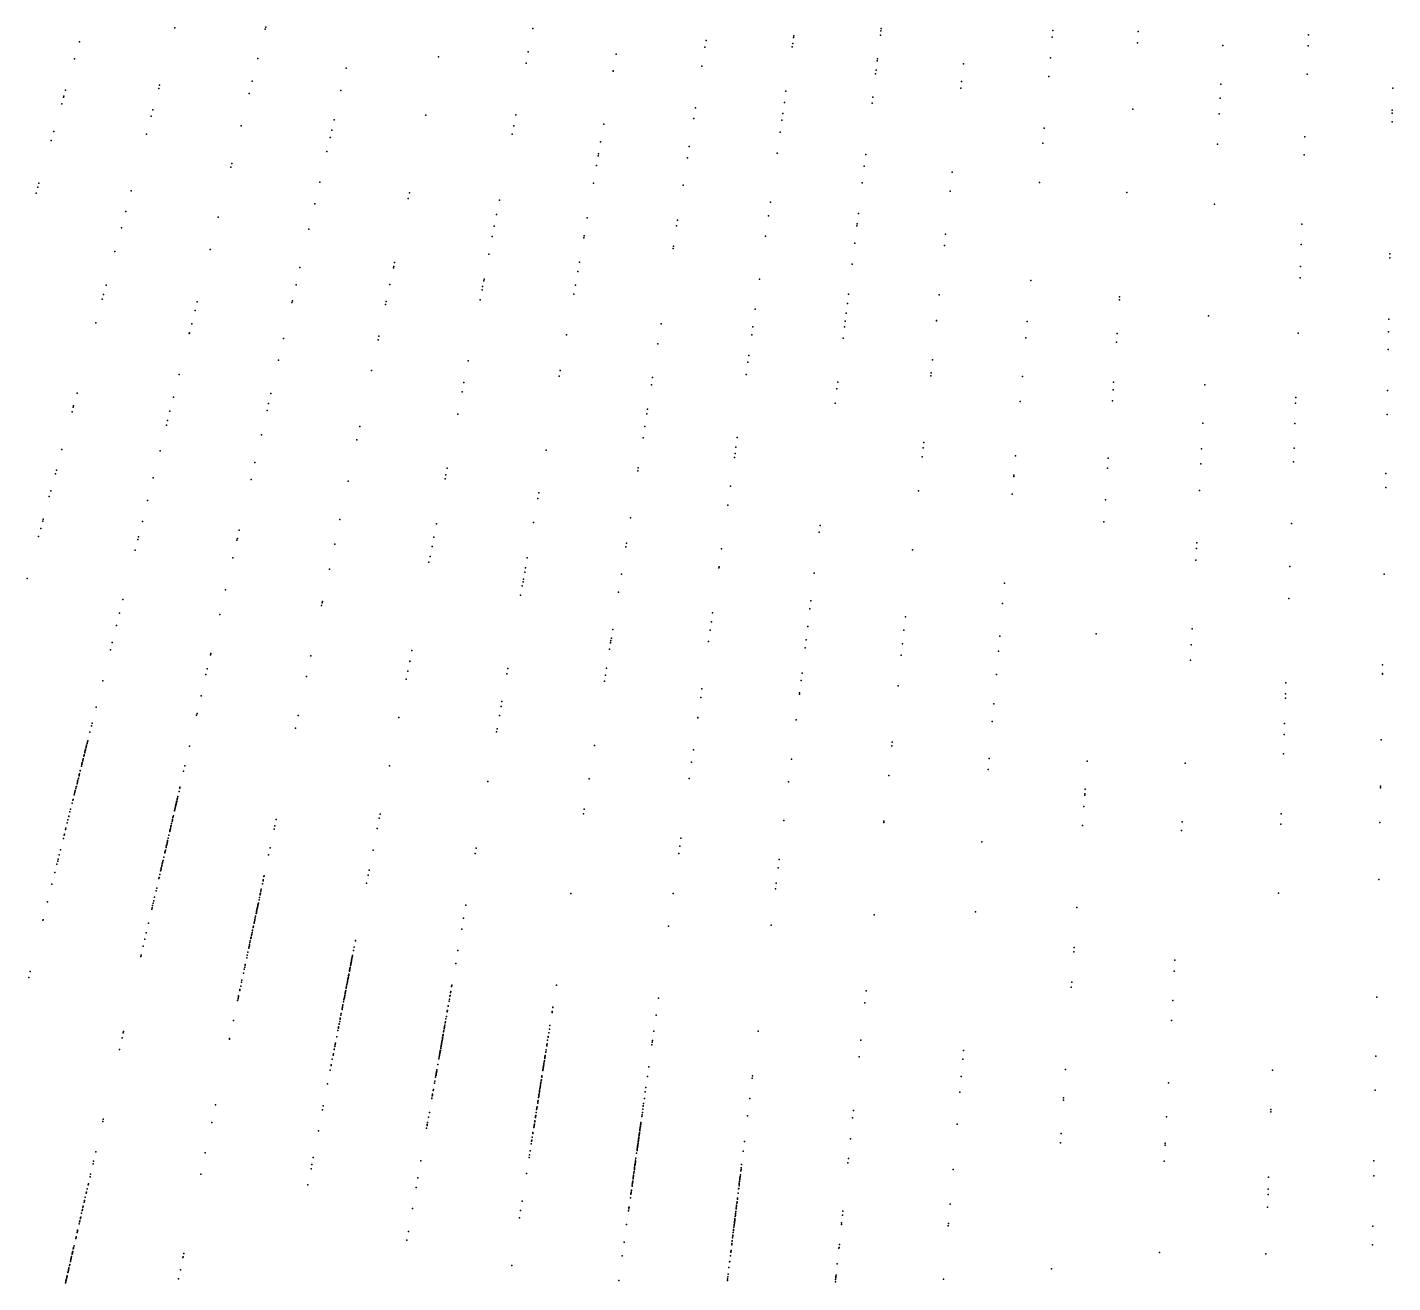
# Model space of a CAD drawing. Header units: metres. Extents: x -4327 to 4266, y -3886 to 3992.
# Drawn here: x -567 to -34, y -2390 to -1900 of the extents above; entities that cross this region are included whole.
import ezdxf

# ---------------------------------------------------------------- set-up
doc = ezdxf.new("R2010")
doc.units = ezdxf.units.M

msp = doc.modelspace()

# ---------------------------------------------------------------- linework, layer by layer
for p in [(-509.13, -1900.09, -911.41), (-473.89, -1900.68, -916.69), (-473.7, -1899.91, 2513.27), (-369.39, -1900.36, -870.17), (-267.48, -1903.22, 2500.47), (-233.65, -1902.93, 2502.81), (-233.45, -1901.34, -877.42), (-233.34, -1900.37, 2505.1), (-166.33, -1901.16, 2499.79), (-132.97, -1901.54, 2542.55), (-66.45, -1902.87, 2505.34), (-546.4, -1905.53, 2524.46), (-302.15, -1907.7, 2529.99), (-301.74, -1905.11, -866.99), (-268.09, -1907.53, -870.89), (-267.9, -1906.2, -925.24), (-267.57, -1903.86, -926.69), (-166.55, -1903.72, 2511.66), (-133.28, -1905.95, 2542.67), (-99.94, -1906.97, 2538.43), (-66.6, -1907.11, 2505.25), (-548.33, -1912.27, 2516.39), (-476.75, -1912.13, 2538), (-406.28, -1911.42, 2522.36), (-372.04, -1913.98, -918.94), (-371.16, -1909.45, 2499.54), (-336.85, -1910.36, 2495.47), (-234.88, -1912.96, -861.25), (-234.8, -1912.25, -923.47), (-201.19, -1914.24, 2526.93), (-167.27, -1911.88, 2519.57), (-442.3, -1915.82, -910.99), (-338.03, -1917.05, 2526.89), (-338.01, -1916.98, 2498.48), (-303.33, -1915.12, 2519.83), (-235.52, -1918.13, 2494.49), (-235.34, -1916.69, -871.79), (-167.9, -1919.14, 2497.91), (-66.98, -1918.17, 2497.1), (-551.85, -1924.53, -898.59), (-515.48, -1923.79, -900.45), (-515.12, -1922.47, 2520.42), (-478.96, -1921.02, -902.91), (-444.33, -1924.59, 2515.42), (-270.53, -1924.91, 2500.61), (-202.18, -1923.64, 2499.5), (-201.91, -1921.06, 2498.97), (-100.73, -1922.13, 2547.02), (-33.58, -1923.75, 2543.18), (-553.36, -1929.79, -891.86), (-552.63, -1927.26, -895.93), (-552.52, -1926.87, 2493.41), (-480.16, -1925.82, 2524.75), (-271.14, -1929.23, -924.68), (-236.91, -1929.51, -920.09), (-236.64, -1927.26, 2486.7), (-101.02, -1927.57, 2488.7), (-518.39, -1934.66, 2508.16), (-517.74, -1932.22, 2553.19), (-411.13, -1934.2, -913.56), (-375.96, -1934.14, -918.13), (-306.55, -1935.5, -920.96), (-305.9, -1931.41, 2535.53), (-271.75, -1933.58, 2517.54), (-135.09, -1931.89, 2491.33), (-101.34, -1933.77, 2545.09), (-33.75, -1933.49, 2527.29), (-33.73, -1932.3, 2483.37), (-556.45, -1940.56, 2542.19), (-483.3, -1938.39, -905.82), (-447.9, -1940.06, -904.12), (-446.98, -1936.1, -900.97), (-376.8, -1938.46, 2511.98), (-341.67, -1937.71, 2536.9), (-272.78, -1940.91, -923.73), (-272.11, -1936.16, 2532.28), (-169.67, -1939.37, 2524.24), (-33.81, -1936.91, 2489.29), (-557.46, -1944.1, 2538.3), (-520.28, -1941.71, 2514.49), (-448.56, -1942.95, 2550.84), (-377.43, -1941.7, 2536.06), (-342.9, -1944.69, 2506.29), (-170.18, -1945.13, 2537.46), (-101.96, -1945.6, 2537.6), (-67.84, -1942.67, 2531.85), (-449.84, -1948.45, 2526.67), (-343.86, -1950.1, 2527.41), (-343.72, -1949.35, 2529.27), (-309, -1950.95, 2543.92), (-308.3, -1946.53, -918.34), (-273.93, -1949.14, -910.65), (-239.38, -1949.59, 2532.55), (-68.09, -1949.71, 2529.59), (-487.33, -1954.58, 2539.57), (-486.96, -1953.09, 2566.26), (-344.53, -1953.9, -915.31), (-239.94, -1954.12, 2547.04), (-205.64, -1956.57, 2556.68), (-562.24, -1960.77, -886.26), (-452.59, -1960.38, 2539.3), (-345.75, -1960.84, -904.12), (-310.69, -1961.63, -909.69), (-240.75, -1960.71, 2504.43), (-171.53, -1960.56, 2523.25), (-563.38, -1964.76, 2522.64), (-562.69, -1962.33, 2519.53), (-526.19, -1963.78, 2557.34), (-418.07, -1966.85, 2526.49), (-417.6, -1964.64, 2569.35), (-382.42, -1967.39, -896.92), (-206.42, -1964, 2529.07), (-137.37, -1964.42, 2510.59), (-528.38, -1971.93, 2539.39), (-454.57, -1968.94, 2536.15), (-276.62, -1968.22, -906.44), (-242.21, -1972.61, 2533.8), (-103.19, -1969, 2516.58), (-530.07, -1978.24, 2541.83), (-492.2, -1974.1, 2513.84), (-384.42, -1977.65, 2503.22), (-383.52, -1973.04, 2551.06), (-348.13, -1974.33, -901.12), (-313.21, -1977.52, 2526.96), (-312.86, -1975.3, 2549.74), (-277.37, -1973.58, 2538.03), (-242.81, -1977.53, 2500.56), (-242.71, -1976.75, 2547.69), (-69.03, -1976.83, 2544.62), (-456.82, -1978.72, 2520.42), (-385.2, -1981.68, 2545.06), (-349.51, -1982.16, 2546), (-349.37, -1981.38, 2567.95), (-278.49, -1981.53, 2548.25), (-208.18, -1980.68, 2539.11), (-532.57, -1987.57, -880.73), (-495.36, -1986.77, 2510.32), (-386.54, -1988.58, -901.28), (-314.6, -1986.29, 2521.17), (-314.47, -1985.46, -896.97), (-243.63, -1984.2, -906.44), (-208.65, -1985.13, 2513.61), (-69.31, -1984.78, 2492.55), (-34.71, -1988.36, 2535.38), (-460.31, -1993.81, -886.42), (-423.81, -1993.87, -896.26), (-423.72, -1993.42, -896.06), (-423.36, -1991.77, 2515.98), (-351.18, -1991.63, 2558.16), (-244.65, -1992.5, 2565.11), (-69.61, -1993.31, 2542.85), (-34.74, -1990.03, 2528.98), (-388.56, -1998.97, 2524.56), (-388.42, -1998.27, -895.05), (-351.82, -1995.29, 2554.26), (-280.84, -1998.28, 2515.68), (-174.88, -1998.88, 2532.44), (-69.76, -1997.74, 2531.41), (-537.04, -2004.27, -868.11), (-536.06, -2000.6, 2483.42), (-461.85, -2000.5, 2508.71), (-425.19, -2000.36, 2498.84), (-389.23, -2002.43, -891.61), (-389, -2001.25, 2504.99), (-353.39, -2004.2, 2511.76), (-352.77, -2000.66, -894.55), (-246.07, -2004.12, 2517.24), (-210.68, -2004.48, 2543.81), (-537.53, -2006.08, 2504.07), (-500.44, -2007.17, 2496.92), (-463.45, -2007.41, 2500.63), (-463.29, -2006.74, -881.52), (-426.86, -2008.24, 2556.68), (-426.61, -2007.03, 2476.71), (-390.01, -2006.45, 2517.11), (-282.49, -2010.05, -907.05), (-246.54, -2007.89, 2553.21), (-140.3, -2006.42, 2487.93), (-140.22, -2005.19, 2536.95), (-540.01, -2015.36, -876.93), (-501.28, -2010.53, -877.55), (-247.38, -2014.78, 2544.82), (-247, -2011.66, 2521.07), (-211.75, -2014.63, 2494.6), (-211.73, -2014.5, 2570.89), (-176.27, -2014.81, 2558.36), (-105.48, -2012.61, 2546.47), (-35.15, -2013.89, 2513.85), (-503.53, -2019.54, -876.13), (-503.48, -2019.33, 2481.59), (-502.58, -2015.75, 2546.94), (-429.5, -2020.63, 2532.6), (-356.2, -2020.08, -891.24), (-319.27, -2015.82, 2550.08), (-283.9, -2020.08, 2484.29), (-283.47, -2016.96, 2573.53), (-247.65, -2016.98, -906.75), (-141.22, -2019.61, 2515.49), (-70.52, -2019.43, 2513.48), (-35.24, -2018.92, 2542.78), (-466.71, -2021.56, 2554.96), (-429.8, -2022.07, -890.16), (-320.51, -2023.65, -894.2), (-248.2, -2021.4, -895.46), (-176.84, -2021.29, 2515.42), (-141.46, -2022.94, 2502.83), (-35.36, -2025.77, 2562.87), (-468.64, -2029.92, 2523.05), (-394.63, -2030.19, 2504.74), (-285.41, -2030.8, -892.36), (-285.05, -2028.21, 2525.02), (-213.34, -2029.78, 2488.3), (-507.53, -2035.61, 2549.24), (-432.33, -2033.95, 2521.1), (-359.04, -2036.21, 2532.05), (-358.64, -2033.96, 2479.17), (-322.59, -2036.76, 2559.35), (-286.08, -2035.58, 2537.02), (-286.08, -2035.59, -881.16), (-214.01, -2036.12, 2555.21), (-213.87, -2034.86, 2477.94), (-178.16, -2036.38, 2475.63), (-396.29, -2038.74, 2520.89), (-323.04, -2039.6, 2495.35), (-250.63, -2041.22, -892.21), (-250.31, -2038.6, 2540.62), (-142.76, -2041.61, 2506.3), (-142.55, -2038.62, 2511), (-106.89, -2039.62, 2498.41), (-35.64, -2041.77, 2484.14), (-547.38, -2042.84, 2516.26), (-509.73, -2044.41, -861.32), (-472.57, -2046.91, -858.77), (-471.65, -2042.93, -875.85), (-396.98, -2042.3, 2556.37), (-251.31, -2046.73, -879.96), (-179.01, -2046.1, 2566.28), (-143.06, -2045.87, 2511.53), (-71.48, -2046.78, 2541.83), (-71.4, -2044.57, 2567.63), (-549.34, -2050.18, -867.66), (-548.84, -2048.28, 2536.98), (-548.71, -2047.82, 2505.7), (-511.1, -2049.89, 2502.47), (-473.19, -2049.63, 2530.64), (-398.69, -2051.08, -876.86), (-324.83, -2050.88, 2484.23), (-324.54, -2049.07, -878.62), (-35.8, -2051.24, 2537.7), (-512.46, -2055.36, -872.69), (-512.01, -2053.56, 2534.87), (-437, -2055.94, 2511.86), (-325.63, -2055.94, 2484.84), (-107.68, -2054.63, 2508.4), (-71.75, -2054.67, 2473.35), (-475.38, -2059.08, -863.88), (-438.09, -2061.07, -874.82), (-326.32, -2060.33, -875.41), (-289.53, -2060.13, -881.06), (-216.74, -2062.11, 2505.56), (-553.27, -2064.84, 2540.55), (-514.98, -2065.45, 2507.56), (-364.13, -2065.09, -871.93), (-290.65, -2068.05, -871.05), (-290.41, -2066.39, 2490.97), (-290.06, -2063.9, 2512.92), (-217.32, -2067.71, 2490.16), (-216.96, -2064.2, 2533.31), (-180.87, -2067.41, 2477.36), (-144.63, -2068.27, 2553.21), (-108.2, -2064.56, 2503.77), (-72.09, -2064.37, 2546.57), (-555.44, -2072.94, -914.41), (-477.89, -2069.97, 2510.85), (-402.79, -2072.16, 2533.91), (-328.36, -2073.21, 2511.28), (-328.19, -2072.1, -865.64), (-144.9, -2072.13, 2538.12), (-108.51, -2070.42, 2491.44), (-72.28, -2069.75, 2483.23), (-36.21, -2074.22, 2498.51), (-555.84, -2074.42, 2535.45), (-517.59, -2075.96, 2545.54), (-479.43, -2076.63, 2483.02), (-441.53, -2077.25, -924.08), (-441.52, -2077.21, -925.44), (-403.59, -2076.31, -939.66), (-403.29, -2074.72, -933.43), (-292.21, -2079.19, 2559.82), (-181.57, -2075.38, 2554.1), (-181.53, -2074.85, 2489.04), (-558.22, -2083.3, 2507.22), (-557.61, -2081.02, 2526.69), (-519.8, -2084.79, 2506), (-367.47, -2084.04, 2517.79), (-367.07, -2081.77, -917.09), (-218.73, -2081.08, 2511.83), (-182.18, -2082.28, 2500.73), (-145.77, -2084.59, 2530.76), (-109.05, -2080.88, 2529.18), (-36.3, -2079.78, 2510.78), (-293.26, -2086.65, -930.6), (-560.77, -2092.83, 2491.08), (-560.58, -2092.12, 2484.76), (-521.85, -2093.03, 2527.04), (-444.71, -2092.22, 2522.45), (-407.01, -2093.87, -921.26), (-369.13, -2093.43, -870.34), (-331.27, -2091.57, 2513.95), (-257.18, -2094.53, -857.29), (-146.37, -2093.17, 2552.5), (-73.12, -2093.77, 2495.39), (-562.39, -2098.85, -903.51), (-561.55, -2095.73, -902.17), (-523.61, -2100.08, 2546.79), (-523.33, -2098.98, -907.81), (-484.91, -2100.36, -914.31), (-484.74, -2099.63, -923.71), (-484, -2096.43, 2492.9), (-408.02, -2099.08, 2507.86), (-257.5, -2097.17, -931.77), (-524.63, -2104.16, -908.66), (-446.76, -2101.84, 2539.67), (-408.75, -2102.82, -933.53), (-333.07, -2102.89, -940.3), (-332.84, -2101.45, 2520.23), (-295.65, -2103.66, 2513.54), (-221.15, -2104.12, 2511.66), (-110.24, -2103.49, 2511.67), (-110.12, -2101.3, 2539.85), (-486.48, -2107.19, 2527.91), (-409.93, -2108.89, 2556.07), (-409.49, -2106.64, 2500.28), (-372.26, -2111.17, 2500.31), (-371.55, -2107.18, 2520.52), (-296.7, -2111.16, 2505.81), (-296.65, -2110.77, -872.7), (-110.48, -2108.05, 2533.91), (-73.71, -2110.64, 2509.94), (-566.8, -2115.33, 2531.77), (-448.83, -2111.58, -918.42), (-373.21, -2116.58, 2531.77), (-373.02, -2115.49, 2505.43), (-372.54, -2112.76, -922.41), (-334.76, -2113.57, 2512.45), (-259.46, -2113.15, 2513.51), (-36.89, -2113.58, 2526.24), (-489.37, -2119.7, -903.19), (-374.13, -2121.79, -872.54), (-373.49, -2118.15, 2511.35), (-335.87, -2120.62, -927.31), (-185.23, -2117.14, 2517.37), (-529.44, -2123.49, 2535.67), (-451.86, -2125.85, 2540.45), (-451.62, -2124.72, -892.12), (-451.53, -2124.29, 2496.93), (-261.18, -2127.17, -932.56), (-260.79, -2123.98, 2523.6), (-185.92, -2125.02, 2515.59), (-74.14, -2123.09, 2499.73), (-530.77, -2128.78, -899.67), (-491.59, -2129.32, 2485.05), (-299.66, -2132.2, -910.5), (-299.17, -2128.71, -927.03), (-223.9, -2130.23, 2542.82), (-531.98, -2133.67, -891.94), (-338.19, -2135.26, 2541.04), (-300.12, -2135.47, 2526.28), (-262.02, -2134.01, -921.65), (-224.44, -2135.44, 2515.44), (-187.04, -2137.85, 2502.97), (-149.43, -2136.95, 2495.73), (-111.89, -2134.97, 2543.63), (-534.36, -2143.21, 2509), (-533.63, -2140.25, 2486.34), (-416.64, -2143.42, -906.55), (-339.41, -2142.92, 2564.29), (-339.01, -2140.4, 2541.53), (-338.99, -2140.27, 2502.42), (-338.87, -2139.53, -910.45), (-338.72, -2138.58, -901.72), (-300.73, -2139.84, 2511.96), (-263.04, -2142.3, 2495.28), (-262.67, -2139.29, 2511.09), (-225.01, -2140.8, 2507.87), (-112.22, -2141.22, 2503.57), (-495.24, -2145.13, 2539.58), (-495.11, -2144.57, 2522.19), (-456.03, -2145.47, -903.64), (-417.46, -2147.64, 2534.92), (-417.45, -2147.6, 2523.72), (-225.48, -2145.28, 2532.62), (-187.54, -2143.65, 2548.89), (-112.53, -2147.17, 2535.61), (-497.02, -2152.84, -893.38), (-496.5, -2150.56, -893.84), (-457.76, -2153.59, 2489.94), (-418.21, -2151.5, 2492.37), (-379.56, -2152.58, 2529.75), (-379.18, -2150.43, 2546.81), (-341, -2152.98, -906.39), (-340.58, -2150.34, 2494.88), (-264.26, -2152.23, -915.55), (-188.34, -2152.77, 2537.19), (-37.57, -2152.36, 2510.75), (-37.57, -2152.61, 2499.98), (-37.51, -2149.02, 2543.13), (-537.36, -2155.23, -134.03), (-418.8, -2154.56, 2484.96), (-341.39, -2155.44, 2539.68), (-303.35, -2158.43, -913.3), (-264.61, -2155.08, 2485.41), (-226.73, -2157.19, 2496.6), (-75.29, -2155.98, 2546.89), (-498.93, -2161.09, 2478.18), (-381.46, -2163.36, -900.8), (-303.82, -2161.79, 2537.74), (-265.27, -2160.46, 2541.54), (-265.21, -2159.97, 2540.97), (-189.35, -2164.25, 2500.57), (-75.5, -2162.08, 2503.83), (-75.44, -2160.3, 2543.55), (-539.92, -2165.5, -137.11), (-500.67, -2168.63, 2475.94), (-500.52, -2167.97, -141.57), (-461, -2168.82, 2477.43), (-421.73, -2169.63, 2475), (-382.42, -2168.81, 2485.11), (-381.8, -2165.3, 2544.7), (-304.94, -2169.75, 2494.32), (-304.91, -2169.57, -901.2), (-542.38, -2175.38, -230.08), (-541.76, -2172.89, -620.38), (-541.5, -2171.86, -493.03), (-462.03, -2173.69, 2529.82), (-383.55, -2175.19, 2559.14), (-383.35, -2174.07, -892.63), (-266.5, -2170.48, 2489.43), (-189.95, -2171.15, 2544.77), (-75.85, -2171.99, 2493.24), (-543.67, -2180.55, -124.54), (-543.63, -2180.39, -113.47), (-543.48, -2179.78, -183.59), (-543.48, -2179.79, -292.64), (-543.47, -2179.76, -425.87), (-543.43, -2179.56, -592.05), (-543.31, -2179.09, -303.77), (-543.21, -2178.7, -199.53), (-543.2, -2178.67, -208.17), (-503.47, -2180.77, 2522.8), (-345.36, -2180.51, -901.08), (-229.2, -2180.7, 2529.38), (-229.05, -2179.27, 2538.89), (-76, -2176.25, 2534.19), (-38.02, -2178.25, 2488.31), (-545.01, -2185.9, -503.95), (-544.99, -2185.85, -392.79), (-544.95, -2185.69, -534.96), (-544.72, -2184.74, -407.79), (-544.7, -2184.67, -697.11), (-544.69, -2184.65, -217.42), (-544.63, -2184.4, -334.57), (-544.58, -2184.19, -280.76), (-544.37, -2183.34, -397.4), (-544.36, -2183.32, -238.36), (-544.27, -2182.94, -802.91), (-544.27, -2182.96, -237.08), (-544.19, -2182.64, -700.49), (-544.15, -2182.47, -141.88), (-544.11, -2182.29, -330.49), (-544.02, -2181.94, -430.11), (-543.86, -2181.32, -523.54), (-543.83, -2181.19, -146.72), (-543.81, -2181.12, -522.2), (-543.77, -2180.93, 2536.37), (-306.69, -2182.2, 2481.21), (-268.39, -2185.88, 2543.24), (-191.22, -2185.6, 2533.6), (-76.26, -2183.83, 2484.86), (-546.15, -2190.48, -728.76), (-546.13, -2190.42, -634.68), (-546.12, -2190.35, -416.47), (-545.67, -2188.56, -726.76), (-545.51, -2187.9, -303.75), (-545.51, -2187.92, -435.12), (-545.5, -2187.9, -603.53), (-545.46, -2187.71, -623.29), (-545.35, -2187.28, -242.53), (-545.32, -2187.15, -211.46), (-545.16, -2186.52, -312.32), (-545.09, -2186.24, -228.74), (-505.74, -2190.6, -82.81), (-505.23, -2188.41, -146.59), (-425.39, -2188.44, -887.33), (-307.37, -2187.02, 2544.8), (-191.59, -2189.92, 2480.62), (-152.9, -2186.62, 2525.73), (-114.64, -2187.45, 2537.95), (-547.7, -2196.71, -707.72), (-547.65, -2196.49, -435.54), (-547.39, -2195.48, -409.8), (-547.26, -2194.94, -477.61), (-547.14, -2194.47, -801.59), (-547.06, -2194.13, -247.03), (-546.87, -2193.39, -736.54), (-546.85, -2193.29, -605.02), (-546.61, -2192.32, -340.83), (-546.54, -2192.06, -505.37), (-546.53, -2192.02, -339.52), (-546.51, -2191.91, -738.77), (-546.44, -2191.65, -193.27), (-546.43, -2191.6, -377.34), (-507.18, -2196.86, -509.53), (-386.96, -2194.56, -891.16), (-347.42, -2193.5, 2539.36), (-308.27, -2193.45, -897.03), (-269.47, -2194.69, 2533.87), (-230.41, -2192.21, 2484.65), (-38.34, -2196.47, 2534.11), (-548.98, -2201.83, -514.13), (-548.93, -2201.66, -790.31), (-548.48, -2199.84, 2538.77), (-548.46, -2199.76, -637.39), (-548.31, -2199.14, -320.42), (-548.2, -2198.71, -582.74), (-548.1, -2198.3, -715.02), (-548.05, -2198.09, -611.64), (-547.86, -2197.35, -535.2), (-508.31, -2201.74, -274.32), (-508.28, -2201.62, -575.82), (-508.23, -2201.41, -373.65), (-508.17, -2201.14, -170.97), (-508.02, -2200.5, -203.17), (-507.55, -2198.44, -395.94), (-507.28, -2197.25, -302.52), (-153.83, -2199.93, 2483.08), (-153.79, -2199.36, 2501.61), (-153.67, -2197.59, 2483.16), (-38.35, -2197.03, 2531.96), (-550.13, -2206.45, -848.09), (-549.87, -2205.43, -291.04), (-549.29, -2203.08, -749.39), (-509.31, -2206.05, -356.7), (-509.28, -2205.94, -303.71), (-509.22, -2205.69, -168.84), (-509.18, -2205.52, -258.52), (-509.17, -2205.47, -252.27), (-509.14, -2205.32, -163.85), (-509.04, -2204.87, -313.62), (-508.94, -2204.46, -358.97), (-508.93, -2204.44, -408.48), (-508.87, -2204.18, -563.36), (-508.79, -2203.82, -459.52), (-508.75, -2203.64, -156.29), (-508.73, -2203.56, -153.8), (-508.61, -2203.05, -614.43), (-508.57, -2202.87, -458.04), (-508.48, -2202.45, -194.65), (-508.46, -2202.38, -115.37), (-429.06, -2207.3, 2523.51), (-349.6, -2207.26, 2530.12), (-349.31, -2205.45, -884.51), (-154.14, -2204.32, 2479.84), (-77.08, -2207.19, 2530.86), (-551.72, -2212.85, -826.55), (-551.2, -2210.75, -753.38), (-550.91, -2209.59, -390.66), (-550.59, -2208.28, -492.19), (-550.55, -2208.15, -485.67), (-510.75, -2212.31, -364.06), (-510.72, -2212.16, -627.62), (-510.7, -2212.09, -792.12), (-510.63, -2211.79, -205.46), (-510.44, -2210.97, -266.69), (-510.28, -2210.26, -810.95), (-510.26, -2210.17, -371.32), (-510.14, -2209.65, -284.1), (-510.09, -2209.45, -473.59), (-510.08, -2209.4, -478.74), (-509.92, -2208.71, -521.38), (-509.82, -2208.27, -701.69), (-509.75, -2207.95, -870.56), (-470.14, -2211.85, -881.49), (-469.62, -2209.38, 2526.54), (-429.38, -2208.97, -877.22), (-271.34, -2209.89, -894.62), (-232.35, -2210.65, 2475.48), (-232.29, -2210.05, 2538.15), (-154.66, -2211.72, 2474.55), (-115.84, -2210.37, 2478.55), (-77.22, -2211.27, 2513.32), (-38.59, -2210.63, 2459.58), (-552.72, -2216.84, -703.28), (-552.4, -2215.55, -855.85), (-552.4, -2215.55, -853.01), (-552.31, -2215.21, -910.11), (-551.85, -2213.33, -688.57), (-512.09, -2218.12, -328.17), (-512.07, -2218.01, -421.25), (-512, -2217.7, -444.35), (-511.99, -2217.69, -729.25), (-511.78, -2216.77, -549.48), (-511.51, -2215.61, -264.73), (-511.18, -2214.18, -573.82), (-511.15, -2214.03, -683.2), (-511.11, -2213.84, -228.16), (-511.09, -2213.76, -685.82), (-511.05, -2213.59, -747.07), (-511, -2213.39, -483.49), (-510.94, -2213.12, -104.75), (-510.9, -2212.94, -297.11), (-470.43, -2213.22, -882.03), (-430.15, -2212.91, -892.98), (-311.54, -2216.74, 2492.96), (-194.06, -2218.1, 2540.32), (-116.02, -2213.73, 2476.87), (-554.31, -2223.2, -840.33), (-553.81, -2221.23, 2521.62), (-513.11, -2222.52, -213.98), (-513.06, -2222.32, -138.87), (-513.04, -2222.23, -717.05), (-513.01, -2222.09, -521.92), (-513, -2222.03, -610.39), (-512.97, -2221.93, -240.31), (-512.89, -2221.56, -185.07), (-512.85, -2221.4, -799.64), (-512.63, -2220.44, -597.98), (-512.51, -2219.91, -420.33), (-512.44, -2219.6, 2523.03), (-512.35, -2219.21, -385.61), (-512.35, -2219.22, -736.6), (-512.23, -2218.73, -629.49), (-512.2, -2218.57, -470.36), (-472.57, -2223.25, -148.35), (-471.98, -2220.47, 2517.03), (-431.79, -2221.37, -876.46), (-391.94, -2222.78, -879.85), (-391.55, -2220.61, 2524.98), (-312.38, -2222.7, -890.52), (-311.99, -2219.91, 2529.64), (-555.24, -2226.93, -827.56), (-554.94, -2225.75, -868.36), (-554.76, -2225, -601.72), (-514.56, -2228.81, -698.66), (-514.5, -2228.56, -492.02), (-514.47, -2228.42, 2519.22), (-514.46, -2228.36, -253.62), (-514.46, -2228.38, -430.97), (-514.29, -2227.64, -740.77), (-514.23, -2227.37, -590.52), (-514.08, -2226.74, -761.19), (-513.99, -2226.35, -591.58), (-513.98, -2226.3, -453.84), (-513.86, -2225.76, -353.5), (-513.8, -2225.52, -640.81), (-513.79, -2225.45, -696.24), (-513.48, -2224.12, -532.89), (-273.6, -2228.3, -889.3), (-273.2, -2225.02, 2529.64), (-556.04, -2230.14, -814.61), (-515.42, -2232.54, -344.35), (-515.38, -2232.36, -867.3), (-515.33, -2232.12, -870.06), (-515.06, -2230.96, -503.02), (-514.72, -2229.5, -780.2), (-514.65, -2229.21, -670.23), (-474.72, -2233.39, -310.11), (-474.68, -2233.21, -871.4), (-474.65, -2233.06, -312.6), (-474.37, -2231.72, -428.66), (-474.31, -2231.47, -427.32), (-433.71, -2231.24, 2553.69), (-433.31, -2229.19, 2517.96), (-38.98, -2232.94, 2528.43), (-557.19, -2234.75, 2495.64), (-516.52, -2237.31, -683.56), (-516.28, -2236.24, -563.59), (-475.88, -2238.83, -321.04), (-475.81, -2238.51, -328.63), (-475.8, -2238.47, -222.25), (-475.75, -2238.24, -227.26), (-475.57, -2237.38, -393.68), (-475.56, -2237.32, -809.28), (-475.42, -2236.7, -727.16), (-474.97, -2234.55, -151.61), (-434.29, -2234.25, -157.29), (-354.51, -2238.31, -877.73), (-314.59, -2238.41, 2517.33), (-274.62, -2236.56, -876.99), (-274.34, -2234.31, 2551.39), (-78.16, -2238.21, 2527.2), (-558.89, -2241.59, 2517.02), (-518.18, -2244.49, -905.21), (-518.17, -2244.43, -758.87), (-518.06, -2243.97, 2492.74), (-517.86, -2243.1, -852.86), (-517.63, -2242.09, -920.22), (-517.42, -2241.2, -839.32), (-517.09, -2239.76, -922.17), (-477.1, -2244.6, -376.94), (-477.01, -2244.17, -340.97), (-477.01, -2244.17, -535.62), (-477, -2244.12, -536.93), (-476.96, -2243.91, -642.26), (-476.91, -2243.68, -216.45), (-476.81, -2243.22, -644.76), (-476.72, -2242.77, -336.92), (-476.72, -2242.81, -212.58), (-476.66, -2242.52, -124.54), (-476.65, -2242.47, -120.78), (-476.63, -2242.35, -439.77), (-476.57, -2242.08, -366.25), (-476.31, -2240.87, 2498.75), (-476.1, -2239.86, -619.61), (-395.48, -2242.85, -876.37), (-156.9, -2243.8, 2524.26), (-560.68, -2248.77, 2489.41), (-560.66, -2248.69, -845.66), (-519.44, -2249.94, -865.5), (-478.24, -2249.93, -743.91), (-478.19, -2249.7, -170.29), (-478.12, -2249.36, -816.45), (-477.99, -2248.75, -197.98), (-477.92, -2248.46, -514.21), (-477.79, -2247.84, -291.71), (-477.65, -2247.15, -545.59), (-477.65, -2247.19, -98.42), (-477.44, -2246.18, -593.21), (-477.35, -2245.73, -483.43), (-477.32, -2245.59, -162.42), (-477.3, -2245.54, -699.81), (-477.25, -2245.27, -550.42), (-477.22, -2245.14, -185.05), (-396.39, -2248.05, -155.25), (-236.13, -2246.66, 2518.56), (-196.46, -2245.54, 2518.6), (-520.33, -2253.78, -822.65), (-479.39, -2255.36, -496.02), (-479.22, -2254.58, -302.81), (-479.18, -2254.37, 2555.46), (-479.17, -2254.32, -661.54), (-479.15, -2254.22, -267.03), (-479.03, -2253.65, -443.29), (-478.84, -2252.76, -633.97), (-478.82, -2252.66, -265.57), (-478.6, -2251.62, -409.13), (-478.56, -2251.46, -172.94), (-478.5, -2251.15, -371.59), (-397.14, -2252.29, 2497.23), (-316.38, -2251.13, -874.75), (-276.36, -2250.76, -871.18), (-521.52, -2258.96, -582.74), (-520.88, -2256.19, -805.08), (-480.33, -2259.75, -718.04), (-480.29, -2259.57, -165.97), (-480.18, -2259.09, -606.04), (-480.07, -2258.55, -276.48), (-480.06, -2258.5, -773.27), (-480.02, -2258.32, -774.61), (-479.85, -2257.52, -418), (-479.71, -2256.86, -476.63), (-479.5, -2255.88, -276.15), (-479.46, -2255.68, -475.07), (-479.45, -2255.61, -657.83), (-479.43, -2255.54, -381.36), (-439.43, -2260.66, -389.91), (-439.18, -2259.37, -335.65), (-438.68, -2256.81, -234.67), (-438.65, -2256.66, -376.33), (-398.61, -2260.6, 2547.99), (-158, -2259.51, 2514.18), (-522.44, -2262.94, -824.57), (-522.33, -2262.46, 2549.29), (-481.66, -2266.03, -490.44), (-481.13, -2263.55, -596.45), (-480.89, -2262.42, -709.21), (-480.65, -2261.26, -527.74), (-440.47, -2266.02, -285.36), (-440.39, -2265.61, -560.1), (-440.35, -2265.42, -130.42), (-440.33, -2265.28, -119.05), (-440.32, -2265.26, -310.85), (-440.24, -2264.81, -210.1), (-440.21, -2264.7, -659.5), (-440.18, -2264.51, -231.66), (-440.13, -2264.3, -132.88), (-440.04, -2263.83, -484.29), (-440, -2263.6, -245.55), (-439.94, -2263.28, 2531.37), (-439.92, -2263.17, -276.07), (-439.82, -2262.68, -225.12), (-439.8, -2262.59, -323.3), (-399.49, -2265.65, -146.38), (-158.11, -2261.15, 2529.85), (-118.67, -2264.43, 2516.97), (-566.25, -2271.11, 2536.25), (-565.67, -2268.77, 2561.53), (-482.38, -2269.42, -871.07), (-482.05, -2267.88, -761.04), (-481.9, -2267.14, -851.49), (-481.71, -2266.29, 2543.75), (-441.49, -2271.25, -500.38), (-441.46, -2271.12, -794.53), (-441.43, -2270.98, -223.4), (-441.33, -2270.42, -565.3), (-441.3, -2270.3, -189), (-441.22, -2269.86, -451.44), (-440.99, -2268.69, -538.22), (-440.92, -2268.31, -535.47), (-440.91, -2268.27, -351.14), (-440.8, -2267.72, -646.78), (-440.79, -2267.66, -184.98), (-440.74, -2267.4, -242.14), (-440.73, -2267.36, -645.31), (-440.71, -2267.26, -210.33), (-440.71, -2267.27, -549.85), (-440.7, -2267.21, -174.8), (-440.55, -2266.44, -120.37), (-440.51, -2266.25, -771.77), (-118.9, -2268.7, 2513.44), (-483.84, -2276.3, -895.49), (-483.74, -2275.82, -896.76), (-483.46, -2274.5, -675.7), (-483.13, -2272.97, -676.62), (-482.97, -2272.21, -723.39), (-442.55, -2276.71, -607.25), (-442.52, -2276.55, -465.91), (-442.46, -2276.27, -326.54), (-442.46, -2276.28, -693.08), (-442.28, -2275.32, -834.35), (-442.28, -2275.33, -683.16), (-442.24, -2275.13, -546.42), (-442.14, -2274.59, -787.27), (-442, -2273.88, -431.29), (-441.91, -2273.44, -332.58), (-441.82, -2272.94, 2547.75), (-441.81, -2272.91, -429.8), (-441.72, -2272.47, -347.92), (-441.62, -2271.91, -548.31), (-441.59, -2271.78, -445.27), (-441.57, -2271.7, -140.91), (-441.55, -2271.58, -219.64), (-441.54, -2271.54, -658.77), (-401.44, -2276.66, -206.7), (-401.09, -2274.68, -317.55), (-401.02, -2274.31, -311.09), (-400.99, -2274.11, -923.47), (-360.19, -2274.14, 2497.64), (-239.26, -2276.43, 2513.07), (-159.08, -2274.96, 2545.3), (-158.94, -2272.97, 2520.86), (-484.65, -2280.11, -615.75), (-484.51, -2279.46, -840.28), (-484.47, -2279.24, 2519.38), (-484.37, -2278.79, -842.91), (-484.26, -2278.29, -502.39), (-443.57, -2281.95, -339), (-443.56, -2281.9, -443.31), (-443.33, -2280.74, -860.76), (-443.31, -2280.62, -511.74), (-443.18, -2279.96, -440.31), (-443.15, -2279.81, -719.07), (-443.06, -2279.37, -293.47), (-442.99, -2279, -457.2), (-442.93, -2278.67, -771.78), (-442.85, -2278.26, -656.61), (-442.71, -2277.57, -315.12), (-442.68, -2277.38, -571.05), (-442.64, -2277.16, -737.69), (-442.64, -2277.16, -356.4), (-402.41, -2282.18, -648.8), (-402.1, -2280.43, -329.95), (-402.09, -2280.39, -214.68), (-401.97, -2279.68, -168.85), (-401.76, -2278.47, -269.36), (-401.71, -2278.22, -138.33), (-401.7, -2278.17, -319.33), (-401.5, -2276.99, -115.48), (-320.32, -2279.22, 2538.06), (-239.75, -2281.04, 2537.55), (-119.5, -2280.12, 2506.78), (-39.78, -2278.8, 2510.52), (-444.64, -2287.45, -585.73), (-444.57, -2287.13, -398.39), (-444.56, -2287.07, 2494.39), (-444.32, -2285.83, -750.3), (-444.2, -2285.22, -627.19), (-443.89, -2283.64, -256.71), (-443.84, -2283.36, -914.08), (-443.75, -2282.91, -200.27), (-443.69, -2282.61, -672.96), (-403.32, -2287.32, -836.05), (-403.32, -2287.37, -483.77), (-403.15, -2286.36, -702.19), (-402.83, -2284.57, -282.91), (-402.77, -2284.2, -216.32), (-402.75, -2284.1, -227.8), (-402.44, -2282.37, -179.22), (-361.88, -2284.84, -81.41), (-361.81, -2284.41, -86.45), (-361.57, -2282.86, 2501.73), (-361.56, -2282.78, -144.52), (-321.26, -2285.9, -876.72), (-529.32, -2292.75, 2569.32), (-529.21, -2292.27, 2496.75), (-486.31, -2287.91, 2523.43), (-445.49, -2291.87, -96.2), (-445.33, -2291.02, -519.42), (-445.27, -2290.7, 2482.01), (-445.22, -2290.48, -679.42), (-445, -2289.34, -737.43), (-444.99, -2289.29, -410.56), (-444.81, -2288.36, -623.96), (-404.21, -2292.38, -244.01), (-404.14, -2291.99, -920.44), (-404, -2291.22, -817.46), (-403.99, -2291.11, -473.98), (-403.98, -2291.08, -687.05), (-403.97, -2291.03, -375.62), (-403.91, -2290.7, -547.04), (-403.84, -2290.28, -367.69), (-403.76, -2289.85, -376.73), (-403.59, -2288.85, -566.7), (-403.59, -2288.9, -123.71), (-403.52, -2288.47, -578.71), (-363.14, -2292.78, 2493.44), (-363.13, -2292.74, -861.42), (-362.92, -2291.4, 2533.18), (-362.69, -2289.95, -869.01), (-322.15, -2292.2, -927.14), (-281.44, -2292.11, -874.2), (-119.91, -2287.96, 2498.93), (-529.79, -2294.76, 2524.17), (-487.87, -2295.24, -797.25), (-487.82, -2295, -797.17), (-446.72, -2298.17, -677.55), (-446.7, -2298.06, -905.25), (-446.55, -2297.31, -868.46), (-446.53, -2297.19, -530.2), (-446.46, -2296.82, -639.96), (-445.98, -2294.37, -691.65), (-405.22, -2298.11, -335.1), (-405.21, -2298.07, -159.98), (-405.2, -2298.01, -700.21), (-405.17, -2297.82, -262.62), (-405.15, -2297.73, -594.58), (-405.1, -2297.46, -252.28), (-405.04, -2297.1, -148.41), (-405.03, -2297.07, -738.93), (-405, -2296.89, -666.72), (-404.96, -2296.63, 2515.92), (-404.92, -2296.4, -618.68), (-404.88, -2296.21, -802.13), (-404.81, -2295.81, -557.66), (-404.71, -2295.24, -472.19), (-404.7, -2295.15, -713.22), (-404.7, -2295.19, -345.06), (-404.66, -2294.95, -356.72), (-404.66, -2294.96, -549.4), (-404.6, -2294.58, -436.44), (-404.58, -2294.5, -729.73), (-404.48, -2293.89, -449.47), (-404.47, -2293.85, -463.97), (-404.47, -2293.88, -366.97), (-404.43, -2293.65, -533.02), (-404.39, -2293.41, -483.73), (-363.95, -2297.86, -488.55), (-363.91, -2297.66, -155.66), (-363.88, -2297.46, -259.24), (-363.82, -2297.08, -753.57), (-363.59, -2295.6, -493.36), (-363.41, -2294.51, -274.32), (-363.39, -2294.39, -170.72), (-363.36, -2294.16, -177.07), (-322.88, -2297.42, 2491.98), (-322.74, -2296.4, -867.75), (-322.64, -2295.73, 2503.8), (-241.28, -2295.65, 2548.2), (-530.83, -2299.29, 2515.37), (-447.68, -2303.12, -767.29), (-447.37, -2301.54, -915.45), (-447.27, -2301, -856.79), (-446.93, -2299.26, -306.42), (-446.9, -2299.12, -424.19), (-406.08, -2303.01, -646.47), (-405.97, -2302.36, -497.6), (-405.95, -2302.23, -513.59), (-405.85, -2301.67, -496.12), (-405.81, -2301.47, -592.84), (-405.81, -2301.47, -784.07), (-405.79, -2301.37, -440.37), (-405.7, -2300.84, -856.85), (-405.65, -2300.57, -603.47), (-405.61, -2300.33, -660.83), (-405.57, -2300.12, -718.94), (-405.51, -2299.75, -831.97), (-405.49, -2299.66, -390.11), (-405.36, -2298.9, -172.83), (-405.27, -2298.38, -427.94), (-364.72, -2302.78, -445.94), (-364.7, -2302.64, -182.84), (-364.67, -2302.44, -472.29), (-364.63, -2302.15, -289.42), (-364.58, -2301.89, -189.18), (-364.54, -2301.63, -556.1), (-364.34, -2300.34, -642.47), (-364.31, -2300.17, -667.1), (-364.18, -2299.37, -459.78), (-241.97, -2302.18, 2508.32), (-201.49, -2303.06, 2524.33), (-201.19, -2299.64, 2484.98), (-40.18, -2301.9, 2511.09), (-448.51, -2307.37, -122.54), (-448.16, -2305.59, -812.32), (-448.11, -2305.31, 2555.89), (-407.08, -2308.66, -306.68), (-407.07, -2308.59, 2501.52), (-407.01, -2308.24, -204.42), (-406.98, -2308.09, 2500.97), (-406.92, -2307.77, -275.41), (-406.82, -2307.19, -298.69), (-406.47, -2305.18, -771.15), (-406.47, -2305.22, -510.24), (-365.47, -2307.49, -840.96), (-365.45, -2307.39, -533.31), (-365.42, -2307.18, -915), (-365.38, -2306.91, -794.98), (-365.37, -2306.86, -681.46), (-365.28, -2306.3, -503.66), (-365.26, -2306.13, -434.72), (-365.19, -2305.74, -271.79), (-365.12, -2305.31, -424.04), (-365.03, -2304.74, -367.63), (-364.93, -2304.11, -166.32), (-364.88, -2303.75, -284.45), (-324.1, -2306.1, -83.23), (-161.33, -2307.07, 2550.28), (-80.57, -2307.32, 2509.9), (-449.54, -2312.7, -823.47), (-407.74, -2312.4, -607.94), (-407.62, -2311.74, -413.25), (-407.33, -2310.06, -895.3), (-407.22, -2309.49, -195.51), (-407.19, -2309.28, -266.52), (-407.14, -2309.01, -682.7), (-407.12, -2308.91, -731.5), (-366.51, -2314.04, -771.86), (-366.49, -2313.94, -733.76), (-366.41, -2313.45, -382.12), (-366.32, -2312.86, -824.21), (-366.24, -2312.33, -395.06), (-366.21, -2312.17, -848.44), (-366.11, -2311.54, -383.12), (-366.11, -2311.55, -343.9), (-366.05, -2311.17, -202.79), (-365.89, -2310.11, -571.65), (-365.88, -2310.07, -402.55), (-365.87, -2309.99, -488.46), (-365.8, -2309.59, -391.97), (-325.23, -2314.12, -373.39), (-324.63, -2309.83, -148.41), (-283.69, -2310.47, 2508.6), (-283.59, -2309.62, 2507.68), (-202.08, -2309.8, 2504.16), (-121.18, -2312.31, 2547.75), (-408.8, -2318.41, -530.67), (-408.79, -2318.35, -106), (-408.63, -2317.43, -622.97), (-408.57, -2317.14, -636.65), (-408.55, -2316.99, 2521.61), (-408.5, -2316.73, -424.73), (-408.26, -2315.35, 2539.2), (-408.19, -2314.95, -403.26), (-367.32, -2319.17, -330.65), (-367.14, -2318.03, -728.04), (-367.09, -2317.69, -226.6), (-367.03, -2317.36, -295.23), (-366.99, -2317.05, -851.68), (-366.98, -2317, -734.73), (-366.92, -2316.64, -355.12), (-366.92, -2316.67, -82.55), (-366.91, -2316.56, -547.55), (-366.81, -2315.94, -597.55), (-366.79, -2315.83, -500.39), (-366.78, -2315.76, -321.04), (-366.72, -2315.38, -657.69), (-366.61, -2314.66, -108.08), (-366.61, -2314.68, -306.58), (-366.56, -2314.34, -512.1), (-366.54, -2314.24, -131.13), (-366.53, -2314.18, -696.12), (-325.83, -2318.4, 2584.52), (-325.47, -2315.82, 2550.71), (-284.67, -2318.45, 2470.92), (-202.62, -2315.94, 2572.05), (-162.17, -2319.08, 2566.36), (-162.1, -2318.15, 2540.16), (-40.41, -2315.19, 2531.13), (-493.32, -2320.89, 2496.25), (-451.52, -2322.88, -802.55), (-451.22, -2321.33, -907.01), (-409.78, -2323.97, -678.76), (-368.08, -2323.94, 2543.97), (-368.07, -2323.88, -624.26), (-368.06, -2323.86, -631.12), (-367.9, -2322.8, -632.21), (-367.83, -2322.41, -509.86), (-367.79, -2322.12, -711.09), (-367.79, -2322.15, -249.05), (-367.79, -2322.15, -637.54), (-367.71, -2321.64, -748.9), (-367.49, -2320.23, -212.63), (-367.48, -2320.16, -747.01), (-367.39, -2319.63, -239.72), (-326.6, -2323.87, -97.97), (-326.42, -2322.59, -293.83), (-326.25, -2321.37, -468.28), (-326.25, -2321.39, -578.37), (-326.24, -2321.35, -161.99), (-326.11, -2320.39, -191.49), (-326.11, -2320.42, -646.4), (-244.18, -2323.18, 2487.3), (-81.15, -2323.69, 2497.46), (-81.11, -2322.69, 2529.38), (-537.32, -2327.38, 2488.36), (-537.12, -2326.51, 2509.26), (-494.8, -2327.84, -117.57), (-410.85, -2330.03, -832.76), (-410.66, -2328.98, -792), (-410.59, -2328.57, -867.18), (-410.46, -2327.81, -842.12), (-410.1, -2325.8, -855.94), (-369, -2329.78, -875.33), (-368.91, -2329.22, -416.49), (-368.86, -2328.87, -727.22), (-368.79, -2328.46, -614.49), (-368.65, -2327.56, -404.27), (-368.59, -2327.18, -521.68), (-368.39, -2325.92, -179.52), (-368.35, -2325.7, -741.73), (-368.34, -2325.63, -393.37), (-368.29, -2325.31, -624.64), (-368.26, -2325.07, -617.71), (-327.46, -2329.98, -482.04), (-327.45, -2329.91, -805.12), (-327.45, -2329.95, -706.03), (-327.44, -2329.89, -254.43), (-327.42, -2329.71, -402.27), (-327.41, -2329.63, -136.8), (-327.38, -2329.43, -414.12), (-327.29, -2328.77, -172.82), (-327.29, -2328.81, -311.56), (-327.26, -2328.61, -922.58), (-327.24, -2328.43, -358.62), (-327.21, -2328.23, -267.23), (-327.15, -2327.77, -284.07), (-326.82, -2325.43, -199.64), (-326.74, -2324.86, -757.86), (-285.5, -2325.2, 2497.14), (-244.48, -2326.04, 2542.65), (-203.71, -2328.46, 2488.75), (-121.88, -2325.63, 2485.1), (-453.12, -2331.11, -799.62), (-369.84, -2335.1, -284.4), (-369.78, -2334.73, 2530.74), (-369.6, -2333.53, -865.03), (-369.38, -2332.14, -860.14), (-369.32, -2331.77, -190.34), (-328.21, -2335.33, -649.16), (-328.2, -2335.28, 2508.24), (-328.16, -2334.96, -228.99), (-328.15, -2334.88, -594.02), (-328.11, -2334.66, -244.54), (-328.09, -2334.48, -371.4), (-328.06, -2334.28, -266.62), (-328.05, -2334.18, -278.33), (-328.04, -2334.13, -496.31), (-327.99, -2333.75, -765.02), (-327.96, -2333.58, -217.18), (-327.88, -2332.96, -385.66), (-327.82, -2332.54, -335.62), (-327.79, -2332.34, -240.41), (-327.78, -2332.28, -321.18), (-327.76, -2332.14, -637.24), (-327.74, -2331.98, -147.26), (-327.73, -2331.91, -348.65), (-327.6, -2331.02, -866.22), (-327.59, -2330.96, -176.86), (-327.53, -2330.47, -403.72), (-327.53, -2330.48, -111.11), (-327.53, -2330.5, -538.6), (-286.73, -2335.21, -936.42), (-245.34, -2334.24, 2565.62), (-163.08, -2332.16, 2486.57), (-540.06, -2339.27, 2534.07), (-497.3, -2339.63, -116.85), (-370.7, -2340.52, 2523.2), (-370.45, -2338.95, -525.67), (-370.02, -2336.19, 2540.65), (-370.02, -2336.21, -527.77), (-328.84, -2339.81, 2529.65), (-328.69, -2338.73, -751.02), (-328.68, -2338.67, -607.33), (-328.64, -2338.37, -429), (-328.61, -2338.2, -207.22), (-328.6, -2338.09, -566.16), (-328.58, -2337.97, -189.05), (-328.52, -2337.57, -123.07), (-328.51, -2337.48, -360.01), (-328.47, -2337.19, -251.32), (-328.44, -2336.95, -412.8), (-328.44, -2336.95, -134.65), (-328.43, -2336.92, -296.95), (-328.41, -2336.76, -310.01), (-328.38, -2336.55, -392.86), (-328.34, -2336.25, -440.58), (-328.3, -2335.98, -500.74), (-287.2, -2339.05, -924.59), (-287.2, -2339.07, -130.6), (-163.33, -2335.73, 2573.49), (-122.46, -2336.63, 2529.84), (-122.42, -2335.93, 2568.15), (-541.14, -2343.92, -113.58), (-540.92, -2342.97, 955.54), (-456.01, -2345.98, 2481.57), (-455.67, -2344.2, 2515.13), (-455.14, -2341.48, 2531.51), (-413.1, -2342.83, -809.72), (-370.85, -2341.48, -906.31), (-329.73, -2346.16, -430.43), (-329.67, -2345.7, -528.53), (-329.67, -2345.74, -751.85), (-329.61, -2345.29, -781.68), (-329.51, -2344.56, -695), (-329.51, -2344.62, -581.42), (-329.49, -2344.46, -536.39), (-329.48, -2344.4, -738.65), (-329.46, -2344.24, -765.61), (-329.45, -2344.16, -626.68), (-329.39, -2343.71, -901.85), (-329.33, -2343.29, -541.55), (-329.3, -2343.11, -827.01), (-329.23, -2342.59, -456.48), (-329.12, -2341.8, -664.86), (-329.12, -2341.81, -604.02), (-288.07, -2346.13, -911.06), (-288, -2345.57, 2521.77), (-287.84, -2344.26, -411.81), (-246.32, -2343.54, 2531.13), (-246.14, -2341.89, 2521.06), (-205.26, -2346.15, 2546.36), (-122.79, -2342.96, 2559), (-40.89, -2342.79, 2489.48), (-542.31, -2349, 932.21), (-542.09, -2348.03, 842.27), (-499.08, -2347.99, 2561.53), (-414.27, -2349.43, 2523.6), (-371.86, -2347.81, 2511.77), (-330.48, -2351.49, -863.55), (-330.45, -2351.3, -213.61), (-330.39, -2350.86, -664.64), (-330.37, -2350.69, -551.44), (-330.24, -2349.8, -471.33), (-330.2, -2349.49, -515.81), (-330.15, -2349.13, -553.8), (-330.1, -2348.79, -425.57), (-330.04, -2348.34, -651.39), (-329.94, -2347.64, -721.27), (-329.94, -2347.66, -511.35), (-329.92, -2347.48, -722.63), (-329.91, -2347.44, -440.02), (-329.85, -2346.97, -776.51), (-288.65, -2350.88, -317.74), (-288.63, -2350.71, -117), (-288.56, -2350.13, -466.28), (-288.53, -2349.86, -330.76), (-288.49, -2349.53, -210.35), (-288.48, -2349.5, -196.04), (-288.43, -2349.07, -201.21), (-288.42, -2348.96, -237.65), (-288.33, -2348.22, -445.83), (-288.33, -2348.24, -227.16), (-288.13, -2346.65, -206.2), (-82.04, -2349.23, 2470.32), (-41, -2348.63, 2503.88), (-543.8, -2355.45, 867.2), (-543.71, -2355.07, 600.53), (-543.4, -2353.73, 614.2), (-543.04, -2352.16, 1031.69), (-542.95, -2351.77, 873.27), (-457.22, -2352.22, 2482.74), (-414.94, -2353.27, -924.01), (-331.1, -2355.87, -847.57), (-331.06, -2355.58, 2478.08), (-331.03, -2355.37, -626.91), (-330.97, -2355, -199.57), (-330.89, -2354.4, -530.49), (-330.87, -2354.28, -309.7), (-330.65, -2352.69, -642.85), (-330.63, -2352.57, -322.66), (-330.55, -2351.97, -708.47), (-289.21, -2355.4, -140.6), (-289.21, -2355.44, -663.01), (-289.01, -2353.77, -312.87), (-288.98, -2353.55, -331.28), (-288.86, -2352.58, 2469.24), (-288.8, -2352.07, -304.75), (-288.79, -2351.97, -100.22), (-288.79, -2351.99, -760.67), (-288.76, -2351.75, -189.73), (-288.74, -2351.57, -223.57), (-82.27, -2356, 2537.73), (-82.2, -2353.88, 2543.79), (-545.35, -2362.16, 1059.62), (-545.26, -2361.8, 1001.7), (-545.07, -2360.95, 756), (-544.97, -2360.51, 1004.25), (-544.62, -2358.99, 581.94), (-544.48, -2358.42, 853.42), (-544.45, -2358.27, 729.15), (-544.16, -2357.01, 914.22), (-416.39, -2361.46, 2558.8), (-373.56, -2358.59, -827.35), (-331.9, -2361.58, 2533.72), (-331.83, -2361.06, -795.59), (-331.8, -2360.88, -742.42), (-331.3, -2357.29, -104.58), (-289.96, -2361.51, -425.55), (-289.94, -2361.39, -453.71), (-289.91, -2361.11, -358.84), (-289.83, -2360.46, -368.03), (-289.79, -2360.16, -534.65), (-289.69, -2359.31, -133.03), (-289.64, -2358.93, -439.82), (-289.62, -2358.79, -406.36), (-289.5, -2357.78, -646.94), (-289.45, -2357.36, -550.37), (-206.45, -2359.78, 2533.29), (-82.44, -2360.89, 2504.38), (-546.55, -2367.36, 941.02), (-546.37, -2366.59, 770.91), (-546.33, -2366.41, 881.71), (-546.28, -2366.19, 1048.83), (-546.08, -2365.31, 646.91), (-546, -2364.97, 625.59), (-545.95, -2364.77, 885.59), (-545.59, -2363.19, 693.31), (-545.37, -2362.26, 1061.24), (-374.6, -2365.13, -804.86), (-374.13, -2362.18, 2502.42), (-332, -2362.34, -595.48), (-290.65, -2367.14, -549.92), (-290.62, -2366.94, 2495.19), (-290.56, -2366.45, -579.97), (-290.55, -2366.31, -563.43), (-290.52, -2366.12, -264.37), (-290.49, -2365.86, -240.68), (-290.48, -2365.77, -457.24), (-290.44, -2365.47, -663.03), (-290.33, -2364.53, -810.85), (-290.29, -2364.19, -249.7), (-290.21, -2363.58, -122.85), (-290.2, -2363.51, -797.48), (-290.19, -2363.38, -419.19), (-290.1, -2362.65, -298.21), (-290.1, -2362.67, -235.11), (-290.09, -2362.58, -347.12), (-290.09, -2362.59, -439.15), (-290.09, -2362.59, -95.47), (-290.09, -2362.6, -887.75), (-248.79, -2367.07, -152.74), (-248.47, -2364.08, -131.73), (-248.31, -2362.49, 2501.89), (-207.11, -2367.31, 2500.05), (-547.78, -2372.71, 709.05), (-547.72, -2372.44, 1017.11), (-547.33, -2370.75, 979.18), (-547.26, -2370.43, 1077.58), (-547.25, -2370.41, 546.99), (-547.22, -2370.28, 823.55), (-547.2, -2370.17, 508.04), (-547.14, -2369.91, 534.35), (-417.98, -2370.47, 2560.15), (-332.76, -2367.68, -885.77), (-291.28, -2372.3, -127.22), (-291.25, -2372.05, -431.48), (-291.24, -2371.95, -361.82), (-291.22, -2371.8, -345.81), (-291.1, -2370.8, -571.39), (-291.09, -2370.77, -682.8), (-291.01, -2370.06, -782.35), (-290.95, -2369.6, -225.28), (-290.84, -2368.72, -309.56), (-290.76, -2368.05, -343.94), (-290.74, -2367.87, -252.72), (-248.86, -2367.73, -133.24), (-207.19, -2368.17, 2533.97), (-41.34, -2368.33, 2561.04), (-548.83, -2377.24, 594.89), (-548.76, -2376.94, 957.09), (-548.75, -2376.9, 743.63), (-548.71, -2376.72, 334), (-548.56, -2376.06, 901.9), (-547.88, -2373.11, 474.11), (-418.56, -2373.78, 2549.76), (-333.73, -2374.61, -833.73), (-291.98, -2378, 2553.84), (-291.97, -2377.87, -473.14), (-291.69, -2375.64, -594.68), (-291.62, -2375.08, -482.09), (-291.52, -2374.2, -762.1), (-291.5, -2374.05, -776.45), (-291.36, -2372.92, -355.3), (-249.82, -2376.88, 2522.63), (-249.8, -2376.65, -496.39), (-249.67, -2375.47, -165.06), (-41.47, -2375.66, 2480.67), (-550.24, -2383.35, 282.07), (-549.96, -2382.14, 496.71), (-549.94, -2382.07, 899.64), (-549.93, -2382, 397.45), (-549.8, -2381.47, 661.33), (-549.76, -2381.27, 428.87), (-549.68, -2380.92, 997.35), (-549.66, -2380.85, 438.41), (-549.63, -2380.7, 304.74), (-549.52, -2380.23, 955.34), (-549.51, -2380.17, 288.45), (-549.29, -2379.24, 801.5), (-549.28, -2379.2, 758.92), (-549.27, -2379.16, 721.11), (-549.24, -2379.02, 420.23), (-549.23, -2378.97, 838.46), (-549.17, -2378.73, 791.02), (-549.09, -2378.37, 677.65), (-549.06, -2378.24, 486.2), (-506.01, -2380.59, 2532.66), (-505.96, -2380.37, 1036.9), (-505.67, -2378.97, 1074.12), (-334.47, -2379.89, -854.74), (-292.51, -2382.29, -585.24), (-292.51, -2382.32, -911.61), (-292.49, -2382.14, -701.68), (-292.22, -2379.95, -824.91), (-292.04, -2378.45, -645.59), (-292.03, -2378.4, -467.82), (-292.01, -2378.22, -534.63), (-250.47, -2383.06, -302.84), (-124.66, -2378.62, 2525.11), (-83.08, -2379.19, 2537.62), (-551.39, -2388.34, 1028.64), (-551.34, -2388.11, 366.98), (-551.29, -2387.9, 240.7), (-551.27, -2387.81, -82.23), (-551.26, -2387.79, 690.42), (-551.25, -2387.73, 587.61), (-550.96, -2386.47, 646.97), (-550.93, -2386.36, 936.3), (-550.91, -2386.24, 262.13), (-550.88, -2386.12, 270.22), (-550.76, -2385.62, 388.47), (-550.7, -2385.36, 378.85), (-550.61, -2384.97, 565.8), (-550.53, -2384.6, 773.84), (-550.33, -2383.73, 414.2), (-507.03, -2385.38, 834.5), (-377.54, -2383.7, -867.25), (-293.23, -2388.18, -697.76), (-293.09, -2387.02, -684.64), (-292.78, -2384.49, -661.31), (-292.78, -2384.49, -832.34), (-251.04, -2388.47, -280.93), (-251.03, -2388.43, -424.14), (-250.99, -2388.02, -411.92), (-250.94, -2387.49, -197.5), (-166.78, -2385, 2515.28), (-551.87, -2390.42, 357.76), (-551.81, -2390.16, 247.68), (-551.69, -2389.63, 227.37), (-551.67, -2389.53, 261.14), (-551.61, -2389.28, 702.41), (-551.53, -2388.95, 815.16), (-507.77, -2388.86, 721.25), (-335.83, -2389.58, -809.59), (-293.4, -2389.55, -715.27), (-293.38, -2389.38, -549.55), (-293.33, -2388.95, -584.09), (-251.21, -2390.13, -240.01), (-251.12, -2389.21, -175.23), (-209.02, -2389.1, 2528.58)]:
    msp.add_point(p)

doc.saveas('drawing.dxf')
